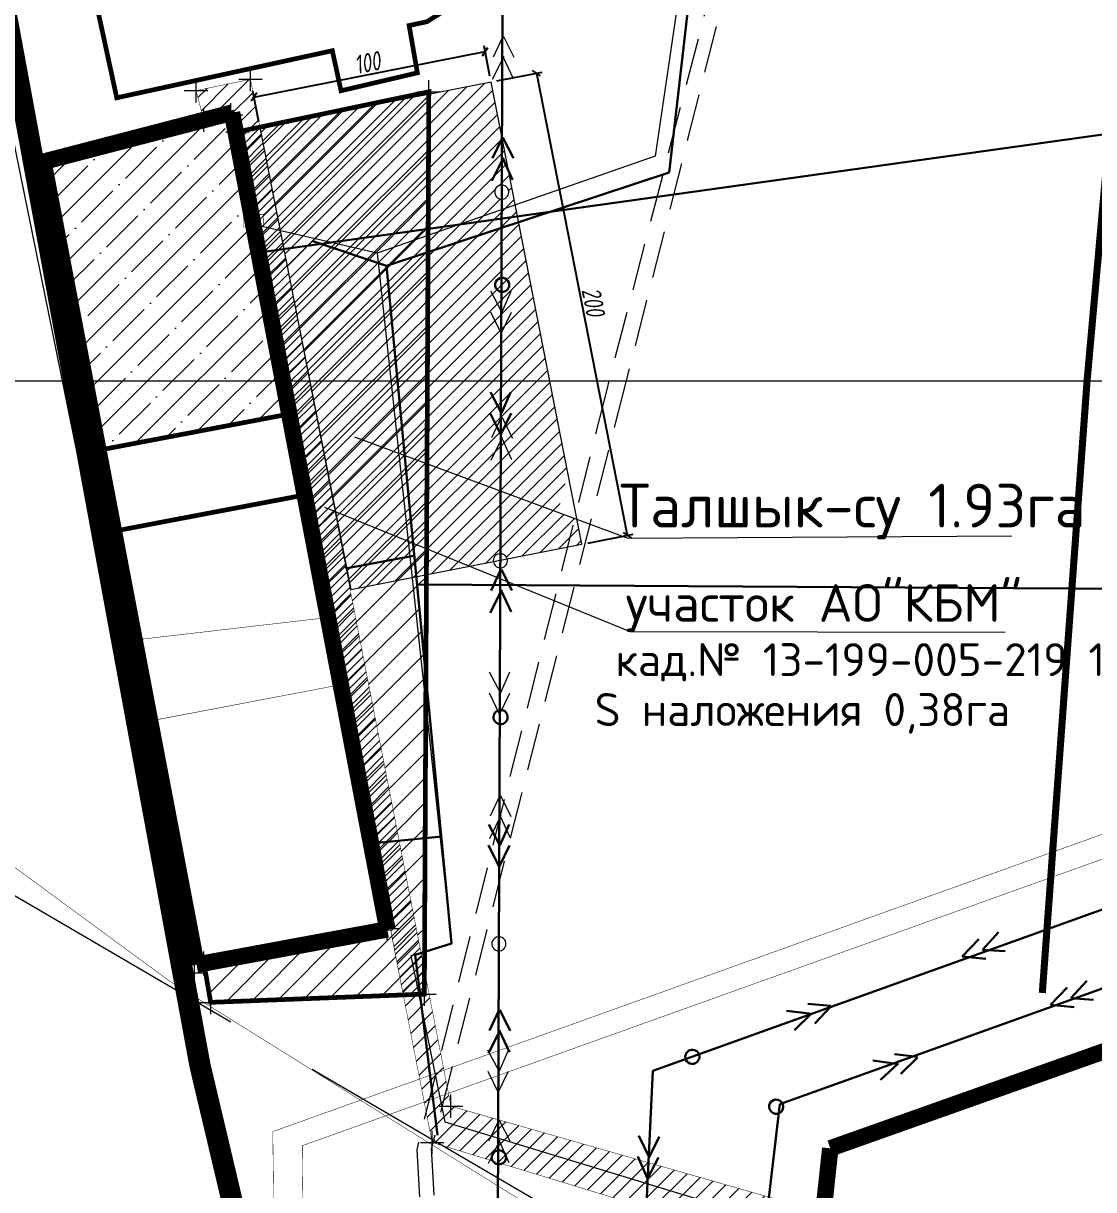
# Model space of a CAD drawing. Header units: millimetres. Extents: x 519 to 9564855, y -810 to 5021775.
# Drawn here: x 9530375.5 to 9530829.8, y 4995656.5 to 4996151.8 of the extents above; entities that cross this region are included whole.
import ezdxf

# ---------------------------------------------------------------- set-up
doc = ezdxf.new("R2010")
doc.units = ezdxf.units.MM
doc.header["$LTSCALE"] = 2
doc.header["$MEASUREMENT"] = 0
doc.header["$PDMODE"] = 2
doc.header["$PDSIZE"] = 5
for name, pattern in [('92051501$0$DASHED', [0.75, 0.5, -0.25]), ('92051501$0$GROUND1', [60, 50, -10]), ('DASHED', [0.75, 0.5, -0.25]), ('HIDDEN2', [4.7625, 3.175, -1.5875])]:
    doc.linetypes.add(name, pattern=pattern)
for name, color, linetype in [('COMPOUND', 3, 'Continuous'), ('FIBERGLASS', 212, 'Continuous'), ('GRID_PULKOVO', 7, 'Continuous'), ('OilColl&Flowlines', 3, 'Continuous'), ('PPLINE_WAT', 7, 'WTR_LINE'), ('ROAD_ASF', 9, 'Continuous'), ('Скважины 2019г.', 241, 'Continuous')]:
    doc.layers.add(name, color=color, linetype=linetype)
for name, color, linetype, lineweight in [('Land lease as of 24.06.2004', 47, 'HIDDEN2', 70), ('СНГ_трубопроводы', 244, 'Continuous', 50), ('Электро', 1, 'Continuous', 30), ('Электроснаб', 1, 'Continuous', 18), ('Электроснабжене', 1, 'Continuous', 18)]:
    doc.layers.add(name, color=color, linetype=linetype, lineweight=lineweight)
doc.styles.add('92051501$0$STANDARD', font='simplex.shx')
doc.styles.add('Elect', font='isocpeur.ttf')
doc.styles.add('Simplex_Т', font='simplex.shx', dxfattribs={"width": 0.7, "oblique": 10})
doc.styles.get("Standard").update_dxf_attribs({"font": 'isocpeur.ttf', "width": 0.5})
doc.linetypes.add('WTR_LINE', pattern='A,0.5,-0.2,["W",92051501$0$STANDARD,S=0.1,R=0,X=-0.1,Y=-0.05],-0.05', length=0.75)
doc.dimstyles.get("Standard").update_dxf_attribs({"dimtxt": 0.18, "dimasz": 0.18, "dimexe": 0.18, "dimexo": 0.0625, "dimgap": 0.09, "dimtad": 0, "dimtih": 1, "dimtoh": 1, "dimdec": 4, "dimzin": 0, "dimdsep": 46, "dimtxsty": 'Standard', "dimcen": 0.09, "dimadec": 0, "dimazin": 0, "dimtfac": 1, "dimtdec": 4, "dimtofl": 0, "dimtmove": 0, "dimatfit": 3, "dimfxl": 0, "dimtolj": 1, "dimtzin": 0, "dimarcsym": 0})

# ---------------------------------------------------------------- blocks, each defined once
blk = doc.blocks.new('_Oblique')
at = {"color": 0, "linetype": 'ByBlock', "lineweight": -2}
blk.add_line((-0.5, -0.5), (0.5, 0.5), dxfattribs=at)
blk = doc.blocks.new('*D75')
at = {"layer": 'DEFPOINTS', "color": 0, "linetype": 'ByBlock', "lineweight": 0, "ltscale": 50, "transparency": 16777216}
for p in [(9530571.5, 4996139.77), (9530574.04, 4996126.83), (9530475.92, 4996107.56)]:
    blk.add_point(p, dxfattribs=at)
at = {"layer": 'Электроснаб', "color": 0, "linetype": 'ByBlock', "lineweight": -2, "ltscale": 50, "transparency": 16777216}
for p, q in [((9530473.37, 4996120.49), (9530571.5, 4996139.77)), ((9530573.56, 4996129.29), (9530571.02, 4996142.22)), ((9530475.43, 4996110.01), (9530472.89, 4996122.94))]:
    blk.add_line(p, q, dxfattribs=at)
at = {"layer": 'Электроснаб', "color": 0, "linetype": 'ByBlock', "lineweight": -2, "ltscale": 50, "transparency": 16777216, "xscale": 3, "yscale": 3, "zscale": 3}
for p, rotation in [((9530571.5, 4996139.77), 11.11475091472251), ((9530473.37, 4996120.49), 191.1147509147225)]:
    blk.add_blockref('_Oblique', p, dxfattribs=dict(at, rotation=rotation))
at = {"layer": 'Электроснаб', "color": 0, "linetype": 'ByBlock', "lineweight": 0, "ltscale": 50, "transparency": 16777216, "insert": (9530521.47, 4996135.04), "char_height": 8, "attachment_point": 5, "rotation": 11.1148, "style": 'Simplex_Т'}
blk.add_mtext('100', dxfattribs=at)
blk = doc.blocks.new('*D76')
at = {"layer": 'DEFPOINTS', "color": 0, "linetype": 'ByBlock', "lineweight": 0, "ltscale": 50, "transparency": 16777216}
for p in [(9530574.04, 4996126.83), (9530631.85, 4995934.37), (9530612.59, 4995930.59)]:
    blk.add_point(p, dxfattribs=at)
at = {"layer": 'Электроснаб', "color": 0, "linetype": 'ByBlock', "lineweight": -2, "ltscale": 50, "transparency": 16777216}
for p, q in [((9530576.49, 4996127.32), (9530595.75, 4996131.1)), ((9530593.3, 4996130.62), (9530631.85, 4995934.37)), ((9530615.05, 4995931.07), (9530634.3, 4995934.85))]:
    blk.add_line(p, q, dxfattribs=at)
at = {"layer": 'Электроснаб', "color": 0, "linetype": 'ByBlock', "lineweight": -2, "ltscale": 50, "transparency": 16777216, "xscale": 3, "yscale": 3, "zscale": 3}
for p, rotation in [((9530593.3, 4996130.62), 101.1147509145113), ((9530631.85, 4995934.37), 281.1147509145113)]:
    blk.add_blockref('_Oblique', p, dxfattribs=dict(at, rotation=rotation))
at = {"layer": 'Электроснаб', "color": 0, "linetype": 'ByBlock', "lineweight": 0, "ltscale": 50, "transparency": 16777216, "insert": (9530617.48, 4996033.46), "char_height": 8, "attachment_point": 5, "rotation": 281.1148, "style": 'Simplex_Т'}
blk.add_mtext('200', dxfattribs=at)

msp = doc.modelspace()

# ---------------------------------------------------------------- hatches: boundary and pattern name
at = {"linetype": 'ByBlock', "lineweight": 0, "ltscale": 50}
h = msp.add_hatch(dxfattribs=at)
h.set_pattern_fill('ANSI31', color=5, scale=60)
h.paths.add_polyline_path([(9530547.26252, 4996054.63604), (9530529.66808, 4996048.82626), (9530534.33402, 4996000), (9530546.99162, 4996000)])
h.paths.add_polyline_path([(9530547.30857, 4996063.92342), (9530503.26427, 4996057.68727), (9530529.66808, 4996048.82626), (9530547.26252, 4996054.63604)])
h.paths.add_polyline_path([(9530546.99162, 4996000), (9530534.33402, 4996000), (9530542.60799, 4995913.41786), (9530546.56221, 4995913.39325)])
h.paths.add_polyline_path([(9530496.87776, 4996000), (9530534.99115, 4995804.68564), (9530546.02862, 4995805.77666), (9530546.36728, 4995874.07911), (9530534.33402, 4996000)])
h.paths.add_polyline_path([(9530524.12528, 4995803.61159), (9530499.3877, 4995930.02236), (9530523.14259, 4995803.51446)])
h.paths.add_polyline_path([(9530536.73907, 4995739.15421), (9530524.12528, 4995803.61159), (9530523.14259, 4995803.51446), (9530529.92569, 4995767.3907), (9530530, 4995767), (9530452.15692, 4995752.58462), (9530455, 4995736)])
h.paths.add_polyline_path([(9530534.99115, 4995804.68564), (9530544.31463, 4995756.90694), (9530545.78862, 4995757.37287), (9530546.02862, 4995805.77666)])
h.paths.add_polyline_path([(9530486.09511, 4996055.25632), (9530496.87776, 4996000), (9530534.33402, 4996000), (9530529.66808, 4996048.82626), (9530503.26427, 4996057.68727)])
h.paths.add_polyline_path([(9530475.86491, 4996107.68157), (9530485.96661, 4996055.9148), (9530547.31142, 4996064.49852), (9530547.6, 4996122.7)])
at = {"layer": 'OilColl&Flowlines', "linetype": 'ByBlock', "lineweight": 0, "ltscale": 50}
h = msp.add_hatch(dxfattribs=at)
h.set_pattern_fill('ANSI35', color=0, scale=60)
h.paths.add_polyline_path([(9530485.69679, 4996000), (9530473.28269, 4996065.34148), (9530468.96275, 4996065.31505), (9530468.9304, 4996070.60122), (9530472.27951, 4996070.62172), (9530464.06905, 4996113.8374), (9530385.02966, 4996093.19499), (9530402.23227, 4996000)])
h.paths.add_polyline_path([(9530488.37392, 4995985.87364), (9530485.68732, 4996000), (9530402.23227, 4996000), (9530407.67286, 4995970.52566)])
at = {"layer": 'Электроснаб', "linetype": 'ByBlock', "lineweight": 0, "ltscale": 50}
h = msp.add_hatch(dxfattribs=at)
h.set_pattern_fill('ANSI31', color=6, scale=40)
h.set_pattern_definition([(45, (0, 0), (-3.535533906, 3.535533906), [])])
h.paths.add_polyline_path([(9530475.86491, 4996107.68157), (9530466.4, 4996105.7), (9530472.98598, 4996070.62604), (9530477.45462, 4996070.65339), (9530477.48697, 4996065.36721), (9530484.43833, 4996063.74657)])
h.paths.add_polyline_path([(9530484.43833, 4996063.74657), (9530477.48697, 4996065.36721), (9530473.97748, 4996065.34574), (9530486.24771, 4996000), (9530496.87776, 4996000)])
h.paths.add_polyline_path([(9530471.9, 4996128), (9530448.8, 4996123.2), (9530452.09443, 4996110.72109), (9530464.03886, 4996113.82954), (9530464.06905, 4996113.8374), (9530472.27951, 4996070.62172), (9530472.98598, 4996070.62604), (9530466.4, 4996105.7), (9530475.86491, 4996107.68157)])
h.paths.add_polyline_path([(9530496.87776, 4996000), (9530486.24771, 4996000), (9530499.3877, 4995930.02235), (9530536.73907, 4995739.15421), (9530545.7, 4995739.5), (9530545.74984, 4995749.55211)])
h.paths.add_polyline_path([(9530548.87924, 4995733.5153), (9530545.74984, 4995749.55211), (9530545.7, 4995739.5), (9530536.73907, 4995739.15421), (9530542.64589, 4995708.96997)])
h.paths.add_polyline_path([(9530548.87924, 4995733.5153), (9530542.64589, 4995708.96997), (9530549, 4995676.5), (9530549.20199, 4995676.43838), (9530555.31776, 4995700.52071)])
h.paths.add_polyline_path([(9530577.08023, 4995686.15553), (9530557, 4995691.9), (9530555.31776, 4995700.52071), (9530549.20199, 4995676.43838), (9530577.01239, 4995667.95443)])
h.paths.add_polyline_path([(9530577.08023, 4995686.15553), (9530577.01239, 4995667.95443), (9530712.9, 4995626.5), (9530715, 4995646.7)])
h = msp.add_hatch(dxfattribs=at)
h.set_pattern_fill('ANSI31', color=3, scale=35)
h.set_pattern_definition([(45, (0, 0), (-3.0935921677, 3.0935921677), [])])
h.paths.add_polyline_path([(9530578.63549, 4996103.44028), (9530574.03904, 4996126.83668), (9530547.59475, 4996121.64144), (9530547.29757, 4996061.70491), (9530578.52066, 4996072.63231), (9530578.53726, 4996077.08459, -0.314056628), (9530575.73018, 4996079.05627, -0.522004422), (9530578.55962, 4996083.08455)])
h.paths.add_polyline_path([(9530578.52066, 4996072.63231), (9530547.29757, 4996061.70491), (9530546.99162, 4996000), (9530578.24996, 4996000), (9530578.32428, 4996019.9411), (9530578.26545, 4996020.06173), (9530578.32519, 4996020.18523)])
h.paths.add_polyline_path([(9530584.29124, 4996074.65188), (9530578.52066, 4996072.63231), (9530578.24996, 4996000), (9530598.95732, 4996000)])
h.paths.add_polyline_path([(9530578.63549, 4996103.44028), (9530578.55962, 4996083.08455, -0.31405663), (9530581.3667, 4996081.11287, -0.522004423), (9530578.53726, 4996077.08459), (9530578.52066, 4996072.63231), (9530584.29124, 4996074.65188)])
h.paths.add_polyline_path([(9530578.24996, 4996000), (9530546.99162, 4996000), (9530546.81698, 4995964.77799), (9530578.07545, 4995953.17797)])
h.paths.add_polyline_path([(9530598.95732, 4996000), (9530578.24996, 4996000), (9530578.07545, 4995953.17797), (9530602.37333, 4995944.16103), (9530606.6325, 4995960.93253)])
h.paths.add_polyline_path([(9530602.37333, 4995944.16103), (9530578.07545, 4995953.17797), (9530577.97616, 4995926.53751, -0.334748181), (9530580.85227, 4995924.35211), (9530598.20873, 4995927.76195)])
h.paths.add_polyline_path([(9530610.52147, 4995941.13725), (9530602.37333, 4995944.16103), (9530598.20873, 4995927.76195), (9530612.59396, 4995930.58806)])
h.paths.add_polyline_path([(9530578.07545, 4995953.17797), (9530546.81698, 4995964.77799), (9530546.63811, 4995928.70106), (9530564.98035, 4995921.23392), (9530574.98411, 4995923.19925, -0.448831063), (9530577.97616, 4995926.53751)])
h.paths.add_polyline_path([(9530546.63811, 4995928.70106), (9530546.58316, 4995917.61961), (9530564.98035, 4995921.23392)])
h.paths.add_polyline_path([(9530538.80569, 4995931.88964), (9530507.95968, 4995944.44708), (9530512.70331, 4995920.30149), (9530539.51484, 4995925.29177)])
h.paths.add_polyline_path([(9530539.51484, 4995925.29177), (9530512.70331, 4995920.30149), (9530514.46965, 4995911.3106), (9530540.46856, 4995916.41834)])
h.paths.add_polyline_path([(9530546.63811, 4995928.70106), (9530538.80569, 4995931.88964), (9530540.46856, 4995916.41834), (9530546.58316, 4995917.61961)])
h.paths.add_polyline_path([(9530546.81698, 4995964.77799), (9530534.79117, 4995969.24078), (9530538.80569, 4995931.88964), (9530546.63811, 4995928.70106)])
h.paths.add_polyline_path([(9530531.48515, 4996000), (9530497.04577, 4996000), (9530507.95968, 4995944.44708), (9530538.80569, 4995931.88964)])
h.paths.add_polyline_path([(9530546.99162, 4996000), (9530531.48515, 4996000), (9530534.79117, 4995969.24078), (9530546.81698, 4995964.77799)])
h.paths.add_polyline_path([(9530547.29757, 4996061.70491), (9530525.66673, 4996054.13459), (9530531.48515, 4996000), (9530546.99162, 4996000)])
h.paths.add_polyline_path([(9530525.66673, 4996054.13459), (9530484.52617, 4996063.72609), (9530497.04577, 4996000), (9530531.48515, 4996000)])
h.paths.add_polyline_path([(9530547.59475, 4996121.64144), (9530475.91474, 4996107.55922), (9530484.52617, 4996063.72609), (9530525.66673, 4996054.13459), (9530547.29757, 4996061.70491)])
h = msp.add_hatch(dxfattribs=at)
h.set_pattern_fill('ANSI31', color=1, scale=22)
h.set_pattern_definition([(45, (0, 0), (-1.94454364826, 1.94454364826), [])])
h.paths.add_polyline_path([(9530475.89021, 4996107.55191), (9530466.4, 4996105.7), (9530536.73907, 4995739.15421), (9530545.7, 4995739.5), (9530545.74984, 4995749.55211)])

# ---------------------------------------------------------------- linework, layer by layer
at = {"color": 5, "linetype": 'ByBlock', "lineweight": 0, "ltscale": 50}
for p, q in [((9530516.00883, 4995976.21091), (9530632.09399, 4995933.13168)), ((9530632.09399, 4995933.13168), (9530795.08754, 4995934.07852))]:
    msp.add_line(p, q, dxfattribs=at)
at = {"color": 5, "linetype": 'ByBlock', "lineweight": 0, "ltscale": 50, "const_width": 2}
msp.add_lwpolyline([(9530466.4, 4996105.7), (9530547.6, 4996122.7), (9530545.7, 4995739.5), (9530455, 4995736), (9530452.1543, 4995752.5999), (9530529.92569, 4995767.3907), (9530466.4, 4996105.7)], dxfattribs=at)
at = {"color": 0, "linetype": 'ByBlock', "lineweight": 0, "ltscale": 50}
for p in [(9530547.6, 4996122.7), (9530466.4, 4996105.7), (9530529.92569, 4995767.3907), (9530452.15692, 4995752.58462), (9530545.7, 4995739.5), (9530455, 4995736)]:
    msp.add_point(p, dxfattribs=at)
at = {"layer": 'COMPOUND', "lineweight": 0, "const_width": 2}
msp.add_lwpolyline([(9530384.437, 4996261.855), (9530415.137, 4996120.155), (9530506.637, 4996140.155), (9530510.337, 4996123.155), (9530542.737, 4996130.755), (9530539.237, 4996150.855), (9530546.737, 4996152.455), (9530563.137, 4996162.655), (9530547.337, 4996265.055), (9530522.437, 4996284.655), (9530384.437, 4996261.855)], dxfattribs=at)
at = {"layer": 'FIBERGLASS', "color": 5, "linetype": '92051501$0$DASHED', "lineweight": 0, "ltscale": 20}
for p, q in [((9530713.88749, 4996324.92685), (9530631.2535, 4995999.53579)), ((9530713.88749, 4996324.92685), (9530631.2535, 4995999.53579)), ((9530707.23283, 4996319.23596), (9530623.25578, 4995996.83451)), ((9530623.25578, 4995996.83451), (9530542.43785, 4995673.41593)), ((9530631.2535, 4995999.53579), (9530548.64088, 4995673.76421)), ((9530548.61951, 4995674.14474), (9530554.84477, 4995563.27119)), ((9530542.43785, 4995673.41593), (9530549.92225, 4995550.41149))]:
    msp.add_line(p, q, dxfattribs=at)
at = {"layer": 'FIBERGLASS', "linetype": 'DASHED', "lineweight": 0, "ltscale": 0.07, "const_width": 3}
msp.add_lwpolyline([(9531540.34582, 5000089.45611), (9531403.32848, 4999707.55452), (9531323.07565, 4999487.02054), (9531270.637, 4999342.455), (9531204.137, 4999160.855), (9531080, 4998795), (9531073, 4998720), (9531007, 4998000), (9530962, 4997500), (9530917, 4997000), (9530872, 4996500), (9530827, 4996000), (9530808, 4995740)], dxfattribs=at)
at = {"layer": 'FIBERGLASS', "color": 3, "linetype": 'ByBlock', "lineweight": 0, "ltscale": 50, "const_width": 0.2}
msp.add_lwpolyline([(9529366.4667, 4997403.7465), (9529741.26666, 4996500.95701), (9529818.7477, 4996314.3266), (9529857.2424, 4996261.7656), (9530067.141, 4996017.978), (9530314.74518, 4995835.32196), (9530437.3451, 4995745.1597), (9530595.23581, 4995646.6188), (9530701.85, 4995580.08), (9530813.26463, 4995571.32707)], dxfattribs=at)
at = {"layer": 'GRID_PULKOVO', "lineweight": 0}
msp.add_line((9519000, 4996000), (9533000, 4996000), dxfattribs=at)
at = {"layer": 'Land lease as of 24.06.2004', "color": 35, "linetype": 'DASHED', "lineweight": 0, "ltscale": 5, "const_width": 7}
for points in [[(9530384, 4996093), (9530464.03886, 4996113.82954)], [(9530464.03886, 4996113.82954), (9530530, 4995767)], [(9530449, 4995752), (9530384, 4996093)], [(9530718, 4995674), (9531493, 4995949)], [(9530530, 4995767), (9530449, 4995752)], [(9530701, 4995516), (9530718, 4995674)]]:
    msp.add_lwpolyline(points, dxfattribs=at)
at = {"layer": 'OilColl&Flowlines', "color": 0, "linetype": 'ByBlock', "lineweight": 0, "ltscale": 50}
for points, const_width in [([(9530407.67279, 4995970.52564), (9530385.01649, 4996093.26454), (9530464.03886, 4996113.82954), (9530488.37392, 4995985.87364), (9530407.67279, 4995970.52564)], 2), ([(9530414.02601, 4995936.10751), (9530385.02966, 4996093.19499), (9530464.06905, 4996113.8374), (9530494.91295, 4995951.49085), (9530414.02601, 4995936.10751)], 2), ([(9530422.24363, 4995889.83148), (9530414.02601, 4995936.10751), (9530494.91295, 4995951.49085), (9530504.99405, 4995899.45844), (9530422.24363, 4995889.83148)], 0.2), ([(9530414.02601, 4995936.10751), (9530494.91295, 4995951.49085)], 0.2), ([(9530422.24363, 4995889.83148), (9530504.99405, 4995899.45844)], 0.2), ([(9530429.27011, 4995855.50601), (9530449, 4995752), (9530529.92569, 4995767.3907), (9530510.23903, 4995870.90494), (9530429.27656, 4995855.47221)], 0.2), ([(9530429.27011, 4995855.50601), (9530510.23903, 4995870.90494)], 0.2)]:
    msp.add_lwpolyline(points, dxfattribs=dict(at, const_width=const_width))
msp.add_point((9530448.1, 4995748.5), dxfattribs=at)
at = {"layer": 'PPLINE_WAT', "lineweight": 0}
msp.add_lwpolyline([(9529883.32282, 4997282.6639), (9530269.337, 4996603.155), (9530483.637, 4995548.755), (9530739.837, 4995535.655)], dxfattribs=at)
at = {"layer": 'ROAD_ASF', "color": 252, "linetype": 'ByBlock', "lineweight": 0, "const_width": 9, "flags": 128}
msp.add_lwpolyline([(9530547.17638, 4995449.2736), (9530498.24565, 4995507.22834), (9530450.45834, 4995709.22274), (9530357.64544, 4996213.1923), (9530336.67243, 4996336.47039), (9530300.77759, 4996533.05073), (9530255.65976, 4996678.56575), (9530156.87029, 4996851.90357)], dxfattribs=at)
at = {"layer": 'Скважины 2019г.', "color": 0, "linetype": 'ByBlock', "lineweight": 0, "ltscale": 50, "const_width": 0.2}
msp.add_lwpolyline([(9530715, 4995646.7), (9530712.9, 4995626.5), (9530549, 4995676.5), (9530463.6, 4996112.9), (9530452.1, 4996110.7), (9530448.8, 4996123.2), (9530471.9, 4996128), (9530557, 4995691.9), (9530715, 4995646.7)], dxfattribs=at)
at = {"layer": 'Скважины 2019г.', "color": 0, "linetype": 'ByBlock', "lineweight": 0, "ltscale": 50}
for p in [(9530471.9, 4996128), (9530448.8, 4996123.2), (9530452.1, 4996110.7), (9530463.6, 4996112.9), (9530557, 4995691.9), (9530549, 4995676.5)]:
    msp.add_point(p, dxfattribs=at)
at = {"layer": 'СНГ_трубопроводы', "color": 5, "linetype": '92051501$0$GROUND1', "lineweight": 0, "ltscale": 2}
msp.add_line((9530083.67948, 4995949.77941), (9530694.99202, 4995592.5173), dxfattribs=at)
at = {"layer": 'Электро'}
for p, q in [((9530573.81914, 4994811.1866), (9530585.91914, 4998057.6866)), ((9530904.44, 4996114.47), (9530477.64271, 4996054.75007)), ((9530578.81447, 4996103.32819), (9530574.69439, 4996094.53448)), ((9530579.06667, 4996103.32576), (9530583.52128, 4996094.4496)), ((9530579.23636, 4996094.74318), (9530574.34997, 4996084.94732)), ((9530578.98173, 4996094.49325), (9530583.18172, 4996085.36715)), ((9531486.31914, 4996009.5866), (9530642.71914, 4995706.9866)), ((9530578.44505, 4995986.22703), (9530573.73825, 4995995.10562)), ((9530582.31294, 4995995.02316), (9530578.44505, 4995986.22703)), ((9530573.65332, 4995986.2731), (9530578.10549, 4995977.14458)), ((9530578.10549, 4995977.14458), (9530582.4802, 4995986.18822)), ((9530696.51914, 4995692.7866), (9531488.41914, 4995976.8866)), ((9530578.13034, 4995919.77203), (9530574.01026, 4995910.97832)), ((9530578.38254, 4995919.76961), (9530582.83715, 4995910.89344)), ((9530578.55223, 4995911.18703), (9530573.66584, 4995901.39116)), ((9530578.2976, 4995910.93709), (9530582.49759, 4995901.81099)), ((9530577.76092, 4995802.67087), (9530573.05412, 4995811.54946)), ((9530581.62881, 4995811.46701), (9530577.76092, 4995802.67087)), ((9530572.96918, 4995802.71695), (9530577.42136, 4995793.58842)), ((9530577.42136, 4995793.58842), (9530581.79607, 4995802.63206)), ((9530782.6264, 4995758.29396), (9530789.34877, 4995765.76344)), ((9530781.0242, 4995762.81013), (9530773.97966, 4995755.49397)), ((9530773.97966, 4995755.49397), (9530783.97562, 4995754.49086)), ((9530792.21587, 4995757.68186), (9530782.6264, 4995758.29396)), ((9530820.14547, 4995737.71857), (9530826.92552, 4995745.13574)), ((9530818.57831, 4995742.24702), (9530811.4773, 4995734.98566)), ((9530718.18814, 4995734.5329), (9530708.51123, 4995735.34647)), ((9530718.27336, 4995734.29553), (9530711.49378, 4995727.03831)), ((9530811.4773, 4995734.98566), (9530821.46519, 4995733.90514)), ((9530829.72991, 4995737.03219), (9530820.14547, 4995737.71857)), ((9530577.43348, 4995732.79989), (9530573.3134, 4995724.00619)), ((9530577.68568, 4995732.79747), (9530582.14028, 4995723.9213)), ((9530710.28264, 4995731.15898), (9530699.39998, 4995732.34359)), ((9530709.9599, 4995731.31108), (9530702.85758, 4995724.20597)), ((9530577.85536, 4995724.21489), (9530572.96898, 4995714.41902)), ((9530577.60074, 4995723.96496), (9530581.80073, 4995714.83886)), ((9530754.95188, 4995712.82859), (9530745.31186, 4995714.00093)), ((9530746.92655, 4995709.75054), (9530736.09538, 4995711.33845)), ((9530746.60968, 4995709.91453), (9530739.24842, 4995703.07804)), ((9530755.02822, 4995712.58821), (9530747.98384, 4995705.58775)), ((9530642.71914, 4995706.9866), (9530602.51914, 4994880.8866)), ((9530680.71914, 4995554.8866), (9530696.51914, 4995692.7866)), ((9530641.09055, 4995670.25986), (9530636.77579, 4995679.33545)), ((9530645.33871, 4995678.87878), (9530641.09055, 4995670.25986)), ((9530636.30539, 4995670.51506), (9530640.35486, 4995661.2009)), ((9530640.35486, 4995661.2009), (9530645.12016, 4995670.04496))]:
    msp.add_line(p, q, dxfattribs=at)
at = {"layer": 'Электро', "ltscale": 25}
for p, q in [((9530674.59394, 4996305.56626), (9530649.61449, 4996088.43321)), ((9530649.61449, 4996088.43321), (9530529.66808, 4996048.82626)), ((9530529.66808, 4996048.82626), (9530498.40415, 4996059.31831, 0.15628)), ((9530529.66808, 4996048.82626), (9530557.17598, 4995760.97244)), ((9530541.8131, 4995925.71953), (9530512.24054, 4995920.21536)), ((9530553.12782, 4995806.47839), (9530523.04835, 4995803.50514)), ((9530557.17598, 4995760.97244), (9530541.81006, 4995756.11524)), ((9530541.81006, 4995756.11524), (9530551.2888, 4995679.65329))]:
    msp.add_line(p, q, dxfattribs=at)
at = {"layer": 'Электро', "ltscale": 0.25}
msp.add_line((9530542.98125, 4995913.41553, 0.15628), (9530868.74698, 4995911.38803, 0.16933), dxfattribs=at)
at = {"layer": 'Электро'}
for centre, start, end in [((9530578.74656, 4996040.72391), 20.0454865, 200.0454867), ((9530578.74656, 4996040.72391), 200.0454867, 20.0454865), ((9530578.06243, 4995857.16775), 20.0454833, 200.0454833), ((9530578.06243, 4995857.16775), 200.0454833, 20.0454833), ((9530659.44818, 4995712.87838), 130.3440724, 310.3440724), ((9530659.44818, 4995712.87838), 310.3440724, 130.3440724), ((9530695.0488, 4995691.69873), 17.5436722, 197.5436722), ((9530695.0488, 4995691.69873), 197.5436722, 17.5436722), ((9530577.36557, 4995670.19561), 20.0454832, 200.0454832), ((9530577.36557, 4995670.19561), 200.0454832, 20.0454832)]:
    msp.add_arc(centre, 3, start, end, dxfattribs=at)
at = {"layer": 'Электроснаб', "color": 1, "linetype": 'ByBlock', "lineweight": 0}
for p, q in [((9530573.81914, 4994811.1866), (9530585.91914, 4998057.6866)), ((9530578.60501, 4996029.14417), (9530573.89821, 4996038.02276)), ((9530582.4729, 4996037.94031), (9530578.60501, 4996029.14417)), ((9530573.81327, 4996029.19025), (9530578.26545, 4996020.06173)), ((9530578.26545, 4996020.06173), (9530582.64016, 4996029.10537)), ((9531486.31914, 4996009.5866), (9530642.71914, 4995706.9866)), ((9530696.51914, 4995692.7866), (9531488.41914, 4995976.8866))]:
    msp.add_line(p, q, dxfattribs=at)
at = {"layer": 'Электроснаб', "color": 1, "lineweight": 0}
for p, q in [((9530578.37157, 4995984.49536), (9530574.25149, 4995975.70166)), ((9530578.62377, 4995984.49294), (9530583.07838, 4995975.61677)), ((9530578.79346, 4995975.91036), (9530573.90707, 4995966.11449)), ((9530578.53883, 4995975.66043), (9530582.73882, 4995966.53433)), ((9530578.00215, 4995867.3942), (9530573.29535, 4995876.27279)), ((9530581.87004, 4995876.19034), (9530578.00215, 4995867.3942)), ((9530573.21041, 4995867.44028), (9530577.66259, 4995858.31176)), ((9530577.66259, 4995858.31176), (9530582.0373, 4995867.3554)), ((9530577.76174, 4995823.87391), (9530573.64166, 4995815.0802)), ((9530578.01394, 4995823.87148), (9530582.46854, 4995814.99532)), ((9530578.18362, 4995815.2889), (9530573.29724, 4995805.49304)), ((9530577.929, 4995815.03897), (9530582.12899, 4995805.91287)), ((9530782.6264, 4995758.29396), (9530789.34877, 4995765.76344)), ((9530781.0242, 4995762.81013), (9530773.97966, 4995755.49397)), ((9530773.97966, 4995755.49397), (9530783.97562, 4995754.49086)), ((9530792.21587, 4995757.68186), (9530782.6264, 4995758.29396)), ((9530820.14547, 4995737.71857), (9530826.92552, 4995745.13574)), ((9530818.57831, 4995742.24702), (9530811.4773, 4995734.98566)), ((9530718.18814, 4995734.5329), (9530708.51123, 4995735.34647)), ((9530718.27336, 4995734.29553), (9530711.49378, 4995727.03831)), ((9530811.4773, 4995734.98566), (9530821.46519, 4995733.90514)), ((9530829.72991, 4995737.03219), (9530820.14547, 4995737.71857)), ((9530710.28264, 4995731.15898), (9530699.39998, 4995732.34359)), ((9530709.9599, 4995731.31108), (9530702.85758, 4995724.20597)), ((9530577.39232, 4995706.77274), (9530572.68552, 4995715.65134)), ((9530581.26021, 4995715.56888), (9530577.39232, 4995706.77274)), ((9530754.95188, 4995712.82859), (9530745.31186, 4995714.00093)), ((9530746.92655, 4995709.75054), (9530736.09538, 4995711.33845)), ((9530746.60968, 4995709.91453), (9530739.24842, 4995703.07804)), ((9530755.02822, 4995712.58821), (9530747.98384, 4995705.58775)), ((9530572.60058, 4995706.81882), (9530577.05276, 4995697.6903)), ((9530577.05276, 4995697.6903), (9530581.42747, 4995706.73394)), ((9530642.71914, 4995706.9866), (9530602.51914, 4994880.8866)), ((9530680.71914, 4995554.8866), (9530696.51914, 4995692.7866)), ((9530577.25906, 4995686.00163), (9530573.13898, 4995677.20792)), ((9530577.51126, 4995685.99921), (9530581.96586, 4995677.12304)), ((9530641.09055, 4995670.25986), (9530636.77579, 4995679.33545)), ((9530577.68094, 4995677.41663), (9530572.79456, 4995667.62076)), ((9530577.42632, 4995677.1667), (9530581.6263, 4995668.04059)), ((9530645.33871, 4995678.87878), (9530641.09055, 4995670.25986)), ((9530636.30539, 4995670.51506), (9530640.35486, 4995661.2009)), ((9530640.35486, 4995661.2009), (9530645.12016, 4995670.04496))]:
    msp.add_line(p, q, dxfattribs=at)
at = {"layer": 'Электроснаб', "color": 6, "linetype": 'ByBlock', "lineweight": 0, "ltscale": 50}
for p, q in [((9530503.35046, 4995946.32349), (9530633.07038, 4995893.51441)), ((9530633.07038, 4995893.51441), (9530792.28692, 4995893.25196))]:
    msp.add_line(p, q, dxfattribs=at)
at = {"layer": 'Электроснаб', "color": 1, "lineweight": 0, "ltscale": 25}
for p, q in [((9530541.8131, 4995925.71953), (9530512.24054, 4995920.21536)), ((9530553.12782, 4995806.47839), (9530523.04835, 4995803.50514))]:
    msp.add_line(p, q, dxfattribs=at)
at = {"layer": 'Электроснаб', "linetype": 'ByBlock', "lineweight": 0, "ltscale": 50}
msp.add_line((9530554.32975, 4995685.29928), (9530817.38843, 4995605.10148), dxfattribs=at)
at = {"layer": 'Электроснаб', "color": 3, "linetype": 'ByBlock', "lineweight": 0, "ltscale": 50}
msp.add_lwpolyline([(9530514.46965, 4995911.3106), (9530612.59396, 4995930.58806), (9530574.03904, 4996126.83668), (9530475.91474, 4996107.55922)], close=True, dxfattribs=at)
at = {"layer": 'Электроснаб', "color": 1, "linetype": 'ByBlock', "lineweight": 0, "ltscale": 50, "const_width": 0.2}
msp.add_lwpolyline([(9530466.4, 4996105.7), (9530475.89021, 4996107.55191), (9530545.74984, 4995749.55211), (9530545.7, 4995739.5), (9530536.73907, 4995739.15421), (9530466.4, 4996105.7)], dxfattribs=at)
at = {"layer": 'Электроснаб', "color": 1, "lineweight": 0}
for centre, start, end in [((9530577.96497, 4995923.53753), 20.0454833, 200.0454833), ((9530577.96497, 4995923.53753), 200.0454833, 20.0454833), ((9530577.3474, 4995760.83988), 20.0454832, 200.0454832), ((9530577.3474, 4995760.83988), 200.0454832, 20.0454832), ((9530659.44818, 4995712.87838), 130.3440724, 310.3440724), ((9530659.44818, 4995712.87838), 310.3440724, 130.3440724), ((9530695.0488, 4995691.69873), 17.5436722, 197.5436722), ((9530695.0488, 4995691.69873), 197.5436722, 17.5436722)]:
    msp.add_arc(centre, 3, start, end, dxfattribs=at)
at = {"layer": 'Электроснабжене', "color": 1, "linetype": 'ByBlock', "lineweight": 0}
for p, q in [((9530573.81914, 4994811.1866), (9530585.91914, 4998057.6866)), ((9530578.97443, 4996146.24533), (9530574.85435, 4996137.45162)), ((9530579.22663, 4996146.24291), (9530583.68123, 4996137.36674)), ((9530579.39631, 4996137.66033), (9530574.50993, 4996127.86446)), ((9530579.14169, 4996137.4104), (9530583.34167, 4996128.28429)), ((9530578.60501, 4996029.14417), (9530573.89821, 4996038.02276)), ((9530582.4729, 4996037.94031), (9530578.60501, 4996029.14417)), ((9530573.81327, 4996029.19025), (9530578.26545, 4996020.06173)), ((9530578.26545, 4996020.06173), (9530582.64016, 4996029.10537)), ((9531486.31914, 4996009.5866), (9530642.71914, 4995706.9866)), ((9530696.51914, 4995692.7866), (9531488.41914, 4995976.8866))]:
    msp.add_line(p, q, dxfattribs=at)
at = {"layer": 'Электроснабжене', "color": 1, "linetype": 'ByBlock', "lineweight": 0, "ltscale": 25}
for p, q in [((9530674.59394, 4996305.56626), (9530643.62642, 4996095.4179)), ((9530643.62642, 4996095.4179), (9530525.66673, 4996054.13459)), ((9530525.66673, 4996054.13459), (9530477.48697, 4996065.36721)), ((9530525.66673, 4996054.13459), (9530557.17598, 4995760.97244))]:
    msp.add_line(p, q, dxfattribs=at)
at = {"layer": 'Электроснабжене', "color": 1, "lineweight": 0}
for p, q in [((9530578.37157, 4995984.49536), (9530574.25149, 4995975.70166)), ((9530578.62377, 4995984.49294), (9530583.07838, 4995975.61677)), ((9530578.79346, 4995975.91036), (9530573.90707, 4995966.11449)), ((9530578.53883, 4995975.66043), (9530582.73882, 4995966.53433)), ((9530578.00215, 4995867.3942), (9530573.29535, 4995876.27279)), ((9530581.87004, 4995876.19034), (9530578.00215, 4995867.3942)), ((9530573.21041, 4995867.44028), (9530577.66259, 4995858.31176)), ((9530577.66259, 4995858.31176), (9530582.0373, 4995867.3554)), ((9530577.76174, 4995823.87391), (9530573.64166, 4995815.0802)), ((9530578.01394, 4995823.87148), (9530582.46854, 4995814.99532)), ((9530578.18362, 4995815.2889), (9530573.29724, 4995805.49304)), ((9530577.929, 4995815.03897), (9530582.12899, 4995805.91287)), ((9530782.6264, 4995758.29396), (9530789.34877, 4995765.76344)), ((9530781.0242, 4995762.81013), (9530773.97966, 4995755.49397)), ((9530773.97966, 4995755.49397), (9530783.97562, 4995754.49086)), ((9530792.21587, 4995757.68186), (9530782.6264, 4995758.29396)), ((9530820.14547, 4995737.71857), (9530826.92552, 4995745.13574)), ((9530818.57831, 4995742.24702), (9530811.4773, 4995734.98566)), ((9530718.18814, 4995734.5329), (9530708.51123, 4995735.34647)), ((9530718.27336, 4995734.29553), (9530711.49378, 4995727.03831)), ((9530811.4773, 4995734.98566), (9530821.46519, 4995733.90514)), ((9530829.72991, 4995737.03219), (9530820.14547, 4995737.71857)), ((9530710.28264, 4995731.15898), (9530699.39998, 4995732.34359)), ((9530709.9599, 4995731.31108), (9530702.85758, 4995724.20597)), ((9530577.39232, 4995706.77274), (9530572.68552, 4995715.65134)), ((9530581.26021, 4995715.56888), (9530577.39232, 4995706.77274)), ((9530754.95188, 4995712.82859), (9530745.31186, 4995714.00093)), ((9530746.92655, 4995709.75054), (9530736.09538, 4995711.33845)), ((9530746.60968, 4995709.91453), (9530739.24842, 4995703.07804)), ((9530755.02822, 4995712.58821), (9530747.98384, 4995705.58775)), ((9530572.60058, 4995706.81882), (9530577.05276, 4995697.6903)), ((9530577.05276, 4995697.6903), (9530581.42747, 4995706.73394)), ((9530642.71914, 4995706.9866), (9530602.51914, 4994880.8866)), ((9530680.71914, 4995554.8866), (9530696.51914, 4995692.7866)), ((9530577.25906, 4995686.00163), (9530573.13898, 4995677.20792)), ((9530577.51126, 4995685.99921), (9530581.96586, 4995677.12304)), ((9530641.09055, 4995670.25986), (9530636.77579, 4995679.33545)), ((9530577.68094, 4995677.41663), (9530572.79456, 4995667.62076)), ((9530577.42632, 4995677.1667), (9530581.6263, 4995668.04059)), ((9530645.33871, 4995678.87878), (9530641.09055, 4995670.25986)), ((9530636.30539, 4995670.51506), (9530640.35486, 4995661.2009)), ((9530640.35486, 4995661.2009), (9530645.12016, 4995670.04496))]:
    msp.add_line(p, q, dxfattribs=at)
at = {"layer": 'Электроснабжене', "color": 1, "lineweight": 0, "ltscale": 25}
for p, q in [((9530541.8131, 4995925.71953), (9530512.24054, 4995920.21536)), ((9530553.12782, 4995806.47839), (9530523.04835, 4995803.50514)), ((9530557.17598, 4995760.97244), (9530539.95627, 4995755.73696)), ((9530539.95627, 4995755.73696), (9530554.32975, 4995685.29928))]:
    msp.add_line(p, q, dxfattribs=at)
at = {"layer": 'Электроснабжене', "linetype": 'ByBlock', "lineweight": 0, "ltscale": 50, "const_width": 0.2}
for points in [[(9530468.96275, 4996065.31505), (9530468.9304, 4996070.60122), (9530477.45462, 4996070.65339), (9530477.48697, 4996065.36721), (9530468.96275, 4996065.31505)], [(9531094.63686, 4995682.09184), (9531025.03872, 4995876.12022), (9530481.36482, 4995681.10396), (9530490.0206, 4994964.12277), (9530689.72996, 4994802.69625)]]:
    msp.add_lwpolyline(points, dxfattribs=at)
at = {"layer": 'Электроснабжене', "linetype": 'ByBlock', "lineweight": 0, "ltscale": 50, "const_width": 0.2, "elevation": 0}
msp.add_lwpolyline([(9530697.06271, 4994809.55002), (9530501.21405, 4994969.89085), (9530493.88011, 4995675.12934), (9531019.00232, 4995863.33109), (9531085.22409, 4995678.71548)], dxfattribs=at)
at = {"layer": 'Электроснабжене', "color": 1, "linetype": 'ByBlock', "lineweight": 0}
for start, end in [(20.0454865, 200.0454867), (200.0454867, 20.0454865)]:
    msp.add_arc((9530578.54844, 4996080.08457), 3, start, end, dxfattribs=at)
at = {"layer": 'Электроснабжене', "color": 1, "lineweight": 0}
for centre, start, end in [((9530577.96497, 4995923.53753), 20.0454833, 200.0454833), ((9530577.96497, 4995923.53753), 200.0454833, 20.0454833), ((9530577.3474, 4995760.83988), 20.0454832, 200.0454832), ((9530577.3474, 4995760.83988), 200.0454832, 20.0454832), ((9530659.44818, 4995712.87838), 130.3440724, 310.3440724), ((9530659.44818, 4995712.87838), 310.3440724, 130.3440724), ((9530695.0488, 4995691.69873), 17.5436722, 197.5436722), ((9530695.0488, 4995691.69873), 197.5436722, 17.5436722)]:
    msp.add_arc(centre, 3, start, end, dxfattribs=at)

# ---------------------------------------------------------------- texts
at = {"layer": 'COMPOUND', "color": 5, "lineweight": 0, "style": 'Elect'}
msp.add_text('Талшык-су 1.93га', height=18.562407, rotation=0, dxfattribs=at).set_placement((9530628.38823, 4995937.68538))
at = {"layer": 'COMPOUND', "color": 6, "lineweight": 0, "style": 'Elect'}
for s, height, p in [('участок АО"КБМ"', 16, (9530631.11822, 4995897.60604)), ('кад.№ 13-199-005-219 1.071га', 14, (9530626.75542, 4995874.54208)), ('S наложения 0,38га', 14, (9530617.96744, 4995853.35691))]:
    msp.add_text(s, height=height, rotation=0, dxfattribs=at).set_placement(p)

# ---------------------------------------------------------------- dimensions: what is measured, and where the dimension line sits
at = {"layer": 'Электроснаб', "color": 0, "linetype": 'ByBlock', "lineweight": 0, "ltscale": 50}
for p1, p2, distance, picture, middle in [((9530475.91521, 4996107.55679), (9530574.03952, 4996126.83425), 13.18226, '*D75', (9530521.47229, 4996135.03673)), ((9530574.03952, 4996126.83425), (9530612.59396, 4995930.58806), 19.62462, '*D76', (9530617.47947, 4996033.45816))]:
    dim = msp.add_aligned_dim(p1=p1, p2=p2, distance=distance, dimstyle='Standard', override={"dimtxt": 8, "dimasz": 3, "dimexe": 2.5, "dimexo": 2.5, "dimgap": 1, "dimtad": 1, "dimtih": 0, "dimtoh": 0, "dimdec": 2, "dimzin": 8, "dimdsep": 44, "dimtxsty": 'Simplex_Т', "dimblk": 'Oblique', "dimcen": 50, "dimtdec": 2, "dimtofl": 1, "dimfxl": 3, "dimtolj": 0, "dimtzin": 8}, dxfattribs=at)
    dim.commit()
    dim.dimension.update_dxf_attribs({"geometry": picture, "text_midpoint": middle})

doc.saveas('drawing.dxf')
